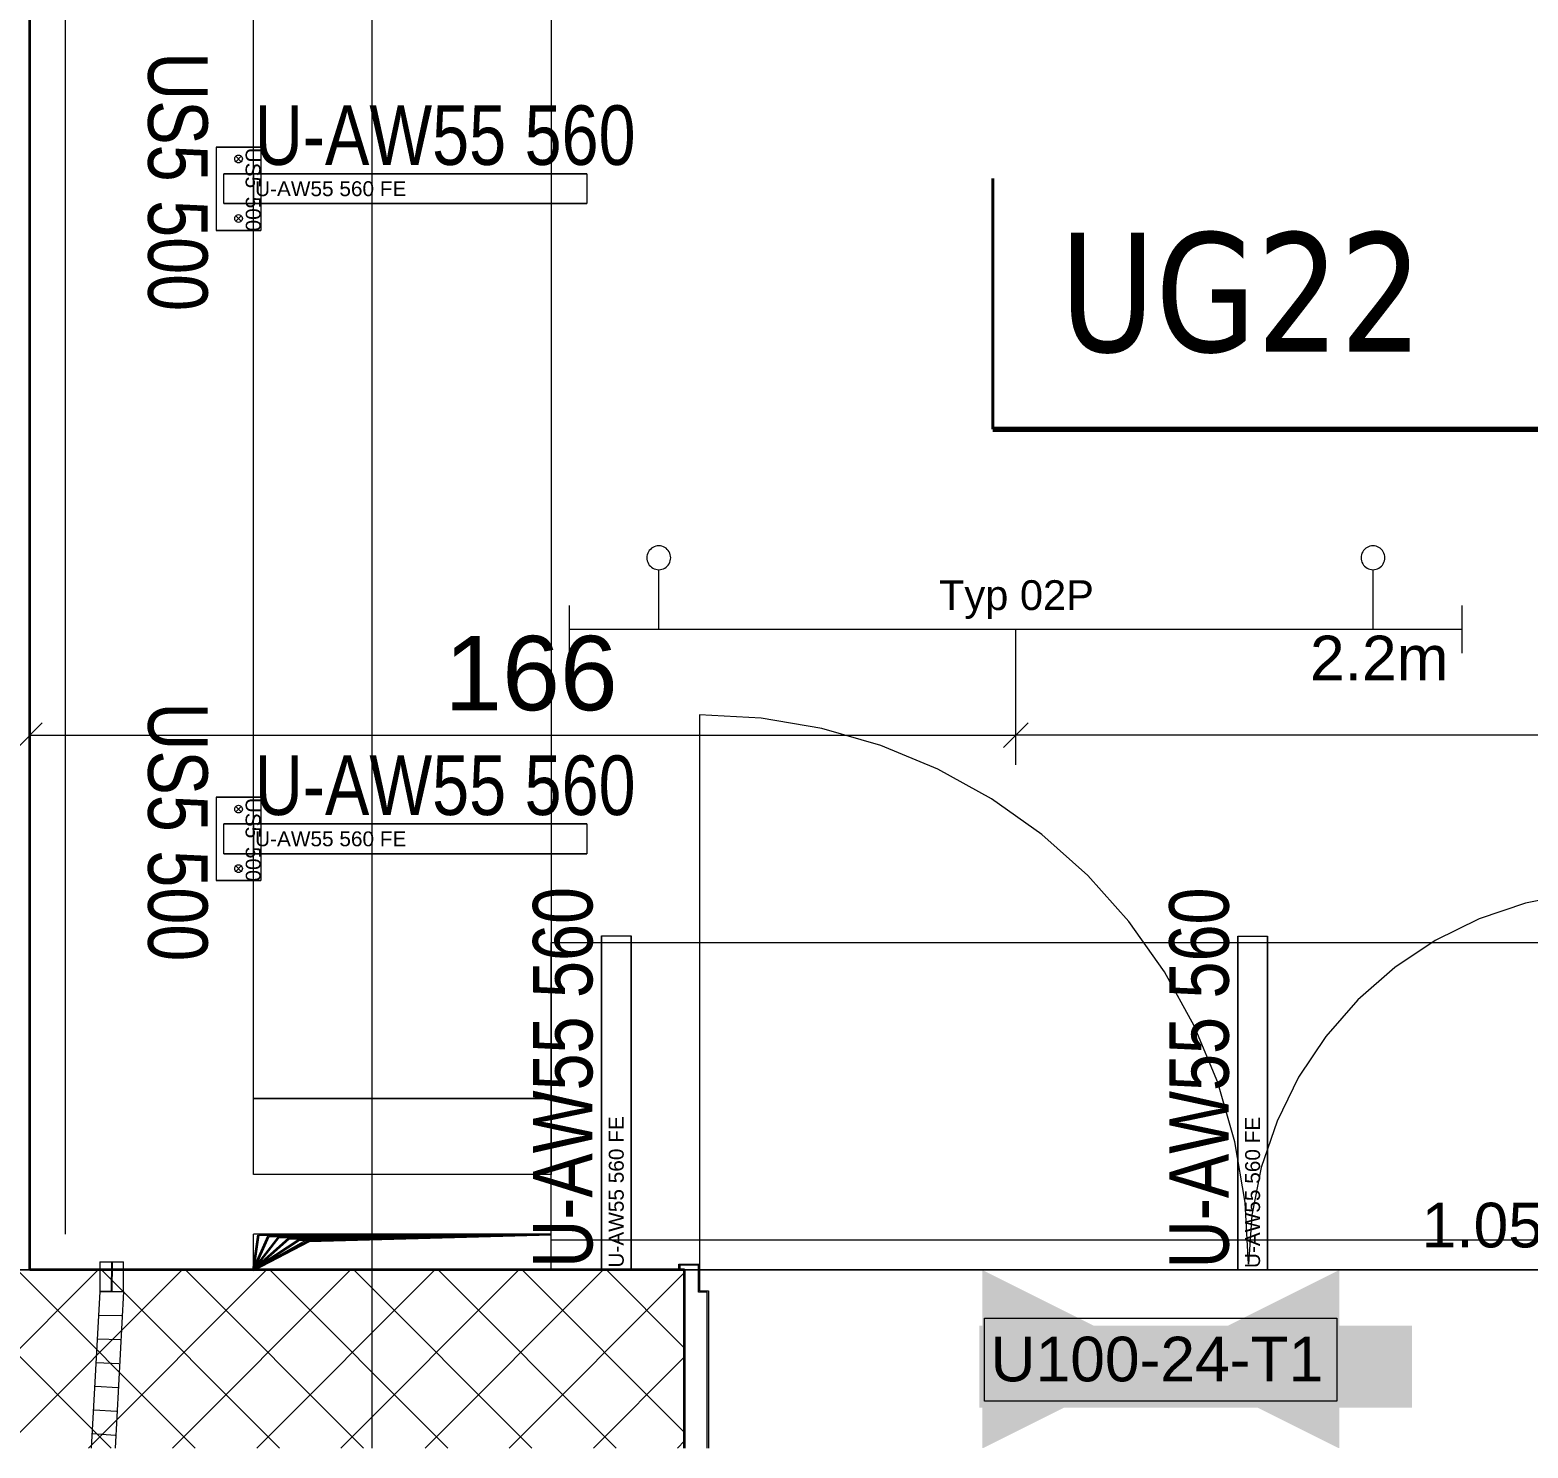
# Model space of a CAD drawing. Extents: x -1132 to 613, y -179 to 712.
# Drawn here: x -708.3 to -658, y -113.6 to -66 of the extents above; entities that cross this region are included whole.
import ezdxf
from ezdxf.lldxf.tags import DXFTag

# ---------------------------------------------------------------- set-up
doc = ezdxf.new("R2010")
doc.units = 0
doc.linetypes.add('_Hiddenline_', pattern=[3, 2, -1])
doc.layers.get('0').update_dxf_attribs({"lineweight": 13})
for name, color, linetype, lineweight in [('A-DOOR-____-IDEN', 7, 'Continuous', 5), ('A-DOOR-____-OTLN', 7, 'Continuous', 9), ('A-DOOR-FRAM-MCUT', 7, 'Continuous', 9), ('A-DOOR-OPNG-OTLN', 7, 'Continuous', 9), ('A-FLOR-____-OTLN', 7, 'Continuous', 9), ('A-FLOR-____-OVHD', 7, 'Strichpunkt - Fein', 9), ('A-WALL-____-MCUT', 7, 'Continuous', 35), ('A-WALL-____-PATT', 7, 'Continuous', 35), ('S-GRID-____-OTLN', 7, 'Continuous', 5)]:
    doc.layers.add(name, color=color, linetype=linetype, lineweight=lineweight)
for name, color, linetype, lineweight, true_color in [('EL01_VVV_Mass', 7, 'Continuous', 13, 0xb2b200), ('EL01_WAN_Aussparung Wand', 7, 'Continuous', 13, 0x7f5f3f), ('EL01_WAN_Leuchten', 7, 'Continuous', 13, 0x0080ff), ('EL01_WAN_Leuchtentyp', 7, 'Continuous', 13, 0x0099ff), ('EL01_WAN_Licht', 7, 'Continuous', 13, 0x0080ff), ('EL01_WAN_Sicherheit', 7, 'Continuous', 13, 0x804000), ('EL01_WAN_Trassen', 40, 'Continuous', 13, 0xffbf00), ('EL01_WAN_Trassen Befestigung', 7, 'Continuous', 13, 0xb2b200), ('G-____-____-SYMB', 7, 'Strichpunkt - Weit', 5, 0x008080)]:
    doc.layers.add(name, color=color, linetype=linetype, lineweight=lineweight, true_color=true_color)
doc.styles.get("Standard").update_dxf_attribs({"font": 'arial.ttf'})
tags = doc.linetypes.add('_Rasterlinie_', pattern=[0.375, 0.2, -0.05, 0.075, -0.05]).pattern_tags.tags
tags[10:11] = [DXFTag(74, 4), DXFTag(75, 0), DXFTag(340, '0'), DXFTag(46, 1.0), DXFTag(50, 0.0), DXFTag(44, 0.0), DXFTag(45, 0.0)]
tags[8:9] = [DXFTag(74, 4), DXFTag(75, 0), DXFTag(340, '0'), DXFTag(46, 1.0), DXFTag(50, 0.0), DXFTag(44, 0.0), DXFTag(45, 0.0)]
tags[6:7] = [DXFTag(74, 4), DXFTag(75, 0), DXFTag(340, '0'), DXFTag(46, 1.0), DXFTag(50, 0.0), DXFTag(44, 0.0), DXFTag(45, 0.0)]
tags[4:5] = [DXFTag(74, 4), DXFTag(75, 0), DXFTag(340, '0'), DXFTag(46, 1.0), DXFTag(50, 0.0), DXFTag(44, 0.0), DXFTag(45, 0.0)]
tags = doc.linetypes.add('_Schnittlinie_', pattern=[0.3, 0.15, -0.05, 0.05, -0.05]).pattern_tags.tags
tags[10:11] = [DXFTag(74, 4), DXFTag(75, 0), DXFTag(340, '0'), DXFTag(46, 1.0), DXFTag(50, 0.0), DXFTag(44, 0.0), DXFTag(45, 0.0)]
tags[8:9] = [DXFTag(74, 4), DXFTag(75, 0), DXFTag(340, '0'), DXFTag(46, 1.0), DXFTag(50, 0.0), DXFTag(44, 0.0), DXFTag(45, 0.0)]
tags[6:7] = [DXFTag(74, 4), DXFTag(75, 0), DXFTag(340, '0'), DXFTag(46, 1.0), DXFTag(50, 0.0), DXFTag(44, 0.0), DXFTag(45, 0.0)]
tags[4:5] = [DXFTag(74, 4), DXFTag(75, 0), DXFTag(340, '0'), DXFTag(46, 1.0), DXFTag(50, 0.0), DXFTag(44, 0.0), DXFTag(45, 0.0)]
tags = doc.linetypes.add('Strichpunkt - Fein', pattern=[0.2, 0.1, -0.05, 0, -0.05]).pattern_tags.tags
tags[10:11] = [DXFTag(74, 4), DXFTag(75, 0), DXFTag(340, '0'), DXFTag(46, 1.0), DXFTag(50, 0.0), DXFTag(44, 0.0), DXFTag(45, 0.0)]
tags[8:9] = [DXFTag(74, 4), DXFTag(75, 0), DXFTag(340, '0'), DXFTag(46, 1.0), DXFTag(50, 0.0), DXFTag(44, 0.0), DXFTag(45, 0.0)]
tags[6:7] = [DXFTag(74, 4), DXFTag(75, 0), DXFTag(340, '0'), DXFTag(46, 1.0), DXFTag(50, 0.0), DXFTag(44, 0.0), DXFTag(45, 0.0)]
tags[4:5] = [DXFTag(74, 4), DXFTag(75, 0), DXFTag(340, '0'), DXFTag(46, 1.0), DXFTag(50, 0.0), DXFTag(44, 0.0), DXFTag(45, 0.0)]
tags = doc.linetypes.add('Strichpunkt - Weit', pattern=[0.5, 0.2, -0.15, 0, -0.15]).pattern_tags.tags
tags[10:11] = [DXFTag(74, 4), DXFTag(75, 0), DXFTag(340, '0'), DXFTag(46, 1.0), DXFTag(50, 0.0), DXFTag(44, 0.0), DXFTag(45, 0.0)]
tags[8:9] = [DXFTag(74, 4), DXFTag(75, 0), DXFTag(340, '0'), DXFTag(46, 1.0), DXFTag(50, 0.0), DXFTag(44, 0.0), DXFTag(45, 0.0)]
tags[6:7] = [DXFTag(74, 4), DXFTag(75, 0), DXFTag(340, '0'), DXFTag(46, 1.0), DXFTag(50, 0.0), DXFTag(44, 0.0), DXFTag(45, 0.0)]
tags[4:5] = [DXFTag(74, 4), DXFTag(75, 0), DXFTag(340, '0'), DXFTag(46, 1.0), DXFTag(50, 0.0), DXFTag(44, 0.0), DXFTag(45, 0.0)]
tags = doc.linetypes.add('STRICHPUNKT2', pattern=[12.7, 6.35, -3.175, 0, -3.175]).pattern_tags.tags
tags[10:11] = [DXFTag(74, 4), DXFTag(75, 0), DXFTag(340, '0'), DXFTag(46, 0.0), DXFTag(50, 0.0), DXFTag(44, 0.0), DXFTag(45, 0.0)]
tags[8:9] = [DXFTag(74, 4), DXFTag(75, 0), DXFTag(340, '0'), DXFTag(46, 0.0), DXFTag(50, 0.0), DXFTag(44, 0.0), DXFTag(45, 0.0)]
tags[6:7] = [DXFTag(74, 4), DXFTag(75, 0), DXFTag(340, '0'), DXFTag(46, 0.0), DXFTag(50, 0.0), DXFTag(44, 0.0), DXFTag(45, 0.0)]
tags[4:5] = [DXFTag(74, 4), DXFTag(75, 0), DXFTag(340, '0'), DXFTag(46, 0.0), DXFTag(50, 0.0), DXFTag(44, 0.0), DXFTag(45, 0.0)]
tags = doc.linetypes.add('Öffnung Element 2', pattern=[0.2, 0.1, -0.1]).pattern_tags.tags
tags[6:7] = [DXFTag(74, 4), DXFTag(75, 0), DXFTag(340, '0'), DXFTag(46, 1.0), DXFTag(50, 0.0), DXFTag(44, 0.0), DXFTag(45, 0.0)]
tags[4:5] = [DXFTag(74, 4), DXFTag(75, 0), DXFTag(340, '0'), DXFTag(46, 1.0), DXFTag(50, 0.0), DXFTag(44, 0.0), DXFTag(45, 0.0)]

# ---------------------------------------------------------------- blocks, each defined once
blk = doc.blocks.new('Referenz-A0UNPDE96I', base_point=(-1115.886, -117.372))
at = {"layer": 'A-DOOR-____-IDEN', "color": 0, "linetype": 'Continuous', "ltscale": 0.13}
for p, q in [((-676.236, -109.246), (-664.396, -109.246)), ((-676.236, -112.026), (-676.236, -109.246)), ((-664.396, -109.246), (-664.396, -112.026)), ((-664.396, -112.026), (-676.236, -112.026))]:
    blk.add_line(p, q, dxfattribs=at)
at = {"layer": 'A-DOOR-____-IDEN', "color": 7, "linetype": 'Continuous', "ltscale": 0.13, "true_color": 0xffffff}
for points in [[(-676.411, -112.248), (-661.872, -112.248), (-676.411, -109.489)], [(-661.872, -112.248), (-676.411, -109.489), (-661.872, -109.489)]]:
    blk.add_solid(points, dxfattribs=at)
at = {"layer": 'A-DOOR-____-OTLN', "color": 0, "linetype": 'Öffnung Element 2', "ltscale": 0.13}
for p, q in [((-656.453, -94.979), (-658.063, -95.299)), ((-658.063, -95.299), (-659.617, -95.827)), ((-659.617, -95.827), (-661.09, -96.553)), ((-661.09, -96.553), (-662.455, -97.465)), ((-662.455, -97.465), (-663.689, -98.548)), ((-663.689, -98.548), (-664.771, -99.782)), ((-664.771, -99.782), (-665.683, -101.147)), ((-665.683, -101.147), (-666.409, -102.619)), ((-666.409, -102.619), (-666.937, -104.174)), ((-666.937, -104.174), (-667.257, -105.784)), ((-667.257, -105.784), (-667.365, -107.422))]:
    blk.add_line(p, q, dxfattribs=at)
at = {"layer": 'A-DOOR-FRAM-MCUT', "color": 0, "linetype": 'Continuous', "ltscale": 0.13}
for p, q in [((-686.515, -107.622), (-686.515, -107.422)), ((-686.515, -107.422), (-685.815, -107.422)), ((-686.475, -107.462), (-686.475, -107.622)), ((-685.855, -107.462), (-686.475, -107.462)), ((-685.855, -108.362), (-685.855, -107.462)), ((-685.815, -107.422), (-685.815, -108.322)), ((-685.555, -108.362), (-685.855, -108.362)), ((-685.815, -108.322), (-685.515, -108.322)), ((-685.555, -113.603), (-685.555, -108.362)), ((-685.515, -108.322), (-685.515, -113.603))]:
    blk.add_line(p, q, dxfattribs=at)
at = {"layer": 'A-DOOR-OPNG-OTLN', "color": 0, "linetype": 'Continuous', "ltscale": 0.13}
for p, q in [((-685.815, -88.972), (-685.815, -107.422)), ((-683.749, -89.088), (-685.815, -88.972)), ((-681.709, -89.434), (-683.749, -89.088)), ((-679.721, -90.007), (-681.709, -89.434)), ((-677.809, -90.799), (-679.721, -90.007)), ((-675.999, -91.8), (-677.809, -90.799)), ((-674.311, -92.997), (-675.999, -91.8)), ((-672.769, -94.376), (-674.311, -92.997)), ((-671.39, -95.918), (-672.769, -94.376)), ((-670.193, -97.606), (-671.39, -95.918)), ((-669.192, -99.417), (-670.193, -97.606)), ((-668.4, -101.328), (-669.192, -99.417)), ((-667.827, -103.316), (-668.4, -101.328)), ((-667.481, -105.356), (-667.827, -103.316)), ((-667.365, -107.422), (-667.481, -105.356))]:
    blk.add_line(p, q, dxfattribs=at)
at = {"layer": 'A-FLOR-____-OTLN', "color": 0, "linetype": 'Continuous', "ltscale": 0.13}
for p, q in [((-686.315, -107.622), (-685.855, -107.622)), ((-685.815, -107.622), (-654.815, -107.622))]:
    blk.add_line(p, q, dxfattribs=at)
at = {"layer": 'A-FLOR-____-OVHD', "color": 0, "linetype": 'Strichpunkt - Fein', "ltscale": 0.13}
for p, q in [((-707.115, -106.422), (-707.115, -21.522)), ((-231.115, -107.622), (-995.015, -107.622))]:
    blk.add_line(p, q, dxfattribs=at)
at = {"layer": 'A-WALL-____-MCUT', "color": 0, "linetype": 'Continuous', "ltscale": 0.35}
for p, q in [((-708.315, -107.622), (-708.315, -17.522)), ((-686.315, -107.622), (-708.315, -107.622)), ((-686.315, -113.603), (-686.315, -107.622))]:
    blk.add_line(p, q, dxfattribs=at)
at = {"layer": 'A-WALL-____-MCUT', "color": 0, "linetype": 'Continuous', "lineweight": 9, "ltscale": 0.13}
blk.add_line((-715.315, -107.622), (-708.315, -107.622), dxfattribs=at)
at = {"layer": 'A-WALL-____-PATT', "color": 0, "linetype": 'Continuous', "lineweight": 9, "ltscale": 0.13}
for p, q in [((-712.008, -113.603), (-706.027, -107.622)), ((-705.589, -113.603), (-711.57, -107.622)), ((-709.18, -113.603), (-703.198, -107.622)), ((-702.76, -113.603), (-708.742, -107.622)), ((-706.352, -113.603), (-700.37, -107.622)), ((-699.932, -113.603), (-705.914, -107.622)), ((-703.523, -113.603), (-697.542, -107.622)), ((-697.103, -113.603), (-703.085, -107.622)), ((-700.695, -113.603), (-694.713, -107.622)), ((-694.275, -113.603), (-700.257, -107.622)), ((-697.866, -113.603), (-691.885, -107.622)), ((-691.447, -113.603), (-697.428, -107.622)), ((-695.038, -113.603), (-689.056, -107.622)), ((-688.618, -113.603), (-694.6, -107.622)), ((-692.209, -113.603), (-686.315, -107.709)), ((-686.315, -113.078), (-691.771, -107.622)), ((-686.315, -110.25), (-688.943, -107.622)), ((-689.381, -113.603), (-686.315, -110.537)), ((-686.553, -113.603), (-686.315, -113.365))]:
    blk.add_line(p, q, dxfattribs=at)
at = {"layer": 'G-____-____-SYMB', "color": 0, "linetype": 'Continuous', "lineweight": 40, "ltscale": 0.4}
blk.add_line((-675.957, -70.955), (-675.957, -79.38), dxfattribs=at)
at = {"layer": 'G-____-____-SYMB', "color": 0, "linetype": '_Schnittlinie_', "lineweight": 70, "ltscale": 0.7}
blk.add_line((-675.957, -79.38), (-655.825, -79.38), dxfattribs=at)
at = {"layer": 'S-GRID-____-OTLN', "color": 0, "linetype": '_Rasterlinie_', "ltscale": 0.13}
blk.add_line((-696.815, -113.603), (-696.815, 631.478), dxfattribs=at)
at = {"layer": 'A-DOOR-____-IDEN', "color": 0, "linetype": 'Continuous', "ltscale": 0.13, "insert": (-676.036, -109.864), "char_height": 1.5, "attachment_point": 1}
blk.add_mtext('{\\fArial;U100-24-T1}', dxfattribs=at)
at = {"layer": 'G-____-____-SYMB', "color": 0, "linetype": 'Continuous', "ltscale": 0.13, "insert": (-673.713, -72.771), "char_height": 4, "attachment_point": 1}
blk.add_mtext('{\\W0.8;\\fVerdana;UG22}', dxfattribs=at)
blk = doc.blocks.new('IfcObject-A0UNPDFL6I', base_point=(-704.344, -96.966))
at = {"layer": 'EL01_WAN_Trassen', "linetype": 'ByBlock', "lineweight": -2, "ltscale": 0.13}
for p, q in [((-702.055, -91.739), (-702.055, -94.539)), ((-702.055, -91.739), (-702.055, -94.539)), ((-702.055, -91.739), (-702.055, -91.739)), ((-702.055, -91.739), (-700.555, -91.739)), ((-700.555, -91.739), (-702.055, -91.739)), ((-701.435, -92.139), (-701.431, -92.106)), ((-701.431, -92.106), (-701.418, -92.074)), ((-701.418, -92.074), (-701.397, -92.047)), ((-701.397, -92.047), (-701.37, -92.027)), ((-701.397, -92.047), (-701.213, -92.231)), ((-701.397, -92.231), (-701.213, -92.047)), ((-701.37, -92.027), (-701.339, -92.014)), ((-701.339, -92.014), (-701.305, -92.009)), ((-701.305, -92.009), (-701.272, -92.014)), ((-701.272, -92.014), (-701.24, -92.027)), ((-701.24, -92.027), (-701.213, -92.047)), ((-701.213, -92.047), (-701.193, -92.074)), ((-701.193, -92.074), (-701.18, -92.106)), ((-701.18, -92.106), (-701.175, -92.139)), ((-700.555, -91.739), (-700.555, -94.539)), ((-700.555, -91.739), (-700.555, -94.539)), ((-700.555, -91.739), (-700.555, -91.739)), ((-701.431, -92.173), (-701.435, -92.139)), ((-701.418, -92.204), (-701.431, -92.173)), ((-701.397, -92.231), (-701.418, -92.204)), ((-701.37, -92.252), (-701.397, -92.231)), ((-701.339, -92.265), (-701.37, -92.252)), ((-701.305, -92.269), (-701.339, -92.265)), ((-701.272, -92.265), (-701.305, -92.269)), ((-701.24, -92.252), (-701.272, -92.265)), ((-701.213, -92.231), (-701.24, -92.252)), ((-701.193, -92.204), (-701.213, -92.231)), ((-701.18, -92.173), (-701.193, -92.204)), ((-701.175, -92.139), (-701.18, -92.173)), ((-701.805, -93.639), (-701.805, -92.639)), ((-701.805, -93.639), (-701.805, -92.639)), ((-701.805, -92.639), (-701.805, -92.639)), ((-701.805, -92.639), (-700.805, -92.639)), ((-700.805, -92.639), (-701.805, -92.639)), ((-700.805, -93.639), (-700.805, -92.639)), ((-700.805, -93.639), (-700.805, -92.639)), ((-700.805, -92.639), (-700.805, -92.639)), ((-701.805, -93.639), (-701.805, -93.639)), ((-701.805, -93.639), (-700.805, -93.639)), ((-700.805, -93.639), (-701.805, -93.639)), ((-701.435, -94.139), (-701.431, -94.106)), ((-701.431, -94.106), (-701.418, -94.074)), ((-701.418, -94.074), (-701.397, -94.047)), ((-701.397, -94.047), (-701.37, -94.027)), ((-701.213, -94.047), (-701.397, -94.231)), ((-701.397, -94.047), (-701.213, -94.231)), ((-701.37, -94.027), (-701.339, -94.014)), ((-701.339, -94.014), (-701.305, -94.009)), ((-701.305, -94.009), (-701.272, -94.014)), ((-701.272, -94.014), (-701.24, -94.027)), ((-701.24, -94.027), (-701.213, -94.047)), ((-701.213, -94.047), (-701.193, -94.074)), ((-701.193, -94.074), (-701.18, -94.106)), ((-701.18, -94.106), (-701.175, -94.139)), ((-700.805, -93.639), (-700.805, -93.639)), ((-702.055, -94.539), (-702.055, -94.539)), ((-702.055, -94.539), (-700.555, -94.539)), ((-700.555, -94.539), (-702.055, -94.539)), ((-701.431, -94.173), (-701.435, -94.139)), ((-701.418, -94.204), (-701.431, -94.173)), ((-701.397, -94.231), (-701.418, -94.204)), ((-701.37, -94.252), (-701.397, -94.231)), ((-701.339, -94.265), (-701.37, -94.252)), ((-701.305, -94.269), (-701.339, -94.265)), ((-701.272, -94.265), (-701.305, -94.269)), ((-701.24, -94.252), (-701.272, -94.265)), ((-701.213, -94.231), (-701.24, -94.252)), ((-701.193, -94.204), (-701.213, -94.231)), ((-701.18, -94.173), (-701.193, -94.204)), ((-701.175, -94.139), (-701.18, -94.173)), ((-700.555, -94.539), (-700.555, -94.539))]:
    blk.add_line(p, q, dxfattribs=at)
at = {"layer": 'EL01_WAN_Trassen', "lineweight": -2, "attachment_point": 1, "rotation": 270}
for s, insert, char_height in [('{\\W0.8;\\fArial;US5 500}', (-702.344, -88.555), 2), ('{\\fArial;US5}', (-700.568, -91.761), 0.5), ('{\\fArial;500}', (-700.564, -93.409), 0.5)]:
    blk.add_mtext(s, dxfattribs=dict(at, insert=insert, char_height=char_height))
blk = doc.blocks.new('IfcObject-A0UNPDFR6I', base_point=(-704.344, -75.126))
at = {"layer": 'EL01_WAN_Trassen', "linetype": 'ByBlock', "lineweight": -2, "ltscale": 0.13}
for p, q in [((-702.055, -69.899), (-702.055, -72.699)), ((-702.055, -69.899), (-702.055, -72.699)), ((-702.055, -69.899), (-702.055, -69.899)), ((-702.055, -69.899), (-700.555, -69.899)), ((-700.555, -69.899), (-702.055, -69.899)), ((-700.555, -69.899), (-700.555, -72.699)), ((-700.555, -69.899), (-700.555, -72.699)), ((-700.555, -69.899), (-700.555, -69.899)), ((-701.435, -70.299), (-701.431, -70.266)), ((-701.431, -70.333), (-701.435, -70.299)), ((-701.431, -70.266), (-701.418, -70.234)), ((-701.418, -70.364), (-701.431, -70.333)), ((-701.418, -70.234), (-701.397, -70.207)), ((-701.397, -70.391), (-701.418, -70.364)), ((-701.397, -70.207), (-701.37, -70.187)), ((-701.397, -70.207), (-701.213, -70.391)), ((-701.397, -70.391), (-701.213, -70.207)), ((-701.37, -70.412), (-701.397, -70.391)), ((-701.37, -70.187), (-701.339, -70.174)), ((-701.339, -70.425), (-701.37, -70.412)), ((-701.339, -70.174), (-701.305, -70.169)), ((-701.305, -70.429), (-701.339, -70.425)), ((-701.305, -70.169), (-701.272, -70.174)), ((-701.272, -70.425), (-701.305, -70.429)), ((-701.272, -70.174), (-701.24, -70.187)), ((-701.24, -70.412), (-701.272, -70.425)), ((-701.24, -70.187), (-701.213, -70.207)), ((-701.213, -70.391), (-701.24, -70.412)), ((-701.213, -70.207), (-701.193, -70.234)), ((-701.193, -70.364), (-701.213, -70.391)), ((-701.193, -70.234), (-701.18, -70.266)), ((-701.18, -70.333), (-701.193, -70.364)), ((-701.18, -70.266), (-701.175, -70.299)), ((-701.175, -70.299), (-701.18, -70.333)), ((-701.805, -71.799), (-701.805, -70.799)), ((-701.805, -71.799), (-701.805, -70.799)), ((-701.805, -70.799), (-701.805, -70.799)), ((-701.805, -70.799), (-700.805, -70.799)), ((-700.805, -70.799), (-701.805, -70.799)), ((-700.805, -71.799), (-700.805, -70.799)), ((-700.805, -71.799), (-700.805, -70.799)), ((-700.805, -70.799), (-700.805, -70.799)), ((-701.805, -71.799), (-701.805, -71.799)), ((-701.805, -71.799), (-700.805, -71.799)), ((-700.805, -71.799), (-701.805, -71.799)), ((-700.805, -71.799), (-700.805, -71.799)), ((-701.435, -72.299), (-701.431, -72.266)), ((-701.431, -72.333), (-701.435, -72.299)), ((-701.431, -72.266), (-701.418, -72.234)), ((-701.418, -72.364), (-701.431, -72.333)), ((-701.418, -72.234), (-701.397, -72.207)), ((-701.397, -72.391), (-701.418, -72.364)), ((-701.397, -72.207), (-701.37, -72.187)), ((-701.213, -72.207), (-701.397, -72.391)), ((-701.397, -72.207), (-701.213, -72.391)), ((-701.37, -72.412), (-701.397, -72.391)), ((-701.37, -72.187), (-701.339, -72.174)), ((-701.339, -72.425), (-701.37, -72.412)), ((-701.339, -72.174), (-701.305, -72.169)), ((-701.305, -72.429), (-701.339, -72.425)), ((-701.305, -72.169), (-701.272, -72.174)), ((-701.272, -72.425), (-701.305, -72.429)), ((-701.272, -72.174), (-701.24, -72.187)), ((-701.24, -72.412), (-701.272, -72.425)), ((-701.24, -72.187), (-701.213, -72.207)), ((-701.213, -72.391), (-701.24, -72.412)), ((-701.213, -72.207), (-701.193, -72.234)), ((-701.193, -72.364), (-701.213, -72.391)), ((-701.193, -72.234), (-701.18, -72.266)), ((-701.18, -72.333), (-701.193, -72.364)), ((-701.18, -72.266), (-701.175, -72.299)), ((-701.175, -72.299), (-701.18, -72.333)), ((-702.055, -72.699), (-702.055, -72.699)), ((-702.055, -72.699), (-700.555, -72.699)), ((-700.555, -72.699), (-702.055, -72.699)), ((-700.555, -72.699), (-700.555, -72.699))]:
    blk.add_line(p, q, dxfattribs=at)
at = {"layer": 'EL01_WAN_Trassen', "lineweight": -2, "attachment_point": 1, "rotation": 270}
for s, insert, char_height in [('{\\W0.8;\\fArial;US5 500}', (-702.344, -66.715), 2), ('{\\fArial;US5}', (-700.568, -69.921), 0.5), ('{\\fArial;500}', (-700.564, -71.569), 0.5)]:
    blk.add_mtext(s, dxfattribs=dict(at, insert=insert, char_height=char_height))
blk = doc.blocks.new('Kabelkanal-A0UNPDGJ6I', base_point=(-700.805, -104.418))
at = {"color": 0, "linetype": 'ByBlock', "lineweight": -2, "ltscale": 0.13}
for p, q in [((-700.805, -101.858), (-690.805, -101.858)), ((-700.805, -104.418), (-700.805, -101.858)), ((-690.805, -101.858), (-690.805, -104.418)), ((-690.805, -104.418), (-700.805, -104.418))]:
    blk.add_line(p, q, dxfattribs=at)
blk = doc.blocks.new('IfcObject-A0UNPDGP6I', base_point=(-670.031, -107.614))
at = {"layer": 'EL01_WAN_Trassen', "linetype": 'ByBlock', "lineweight": -2, "ltscale": 0.13}
for p, q in [((-667.73, -96.414), (-666.73, -96.414)), ((-667.73, -96.414), (-666.73, -96.414)), ((-667.73, -107.614), (-667.73, -96.414)), ((-667.73, -96.414), (-667.73, -96.414)), ((-667.73, -96.414), (-667.73, -107.614)), ((-666.73, -107.614), (-666.73, -96.414)), ((-666.73, -96.414), (-666.73, -96.414)), ((-666.73, -96.414), (-666.73, -107.614)), ((-667.73, -107.614), (-666.73, -107.614)), ((-667.73, -107.614), (-666.73, -107.614)), ((-667.73, -107.614), (-667.73, -107.614)), ((-666.73, -107.614), (-666.73, -107.614))]:
    blk.add_line(p, q, dxfattribs=at)
at = {"layer": 'EL01_WAN_Trassen', "lineweight": -2, "attachment_point": 1, "rotation": 90}
for s, insert, char_height in [('{\\W0.8;\\fArial;U-AW55 560}', (-670.031, -107.567), 2), ('{\\fArial;U-AW55 560 FE}', (-667.48, -107.559), 0.5)]:
    blk.add_mtext(s, dxfattribs=dict(at, insert=insert, char_height=char_height))
blk = doc.blocks.new('IfcObject-A0UNPDHN6I', base_point=(-700.805, -71.799))
at = {"layer": 'EL01_WAN_Trassen', "linetype": 'ByBlock', "lineweight": -2, "ltscale": 0.13}
for p, q in [((-700.805, -70.799), (-700.805, -71.799)), ((-700.805, -70.799), (-700.805, -71.799)), ((-700.805, -70.799), (-689.605, -70.799)), ((-689.605, -70.799), (-700.805, -70.799)), ((-700.805, -70.799), (-700.805, -70.799)), ((-689.605, -70.799), (-689.605, -71.799)), ((-689.605, -70.799), (-689.605, -71.799)), ((-689.605, -70.799), (-689.605, -70.799)), ((-700.805, -71.799), (-689.605, -71.799)), ((-689.605, -71.799), (-700.805, -71.799)), ((-700.805, -71.799), (-700.805, -71.799)), ((-689.605, -71.799), (-689.605, -71.799))]:
    blk.add_line(p, q, dxfattribs=at)
at = {"layer": 'EL01_WAN_Trassen', "lineweight": -2, "attachment_point": 1}
for s, insert, char_height in [('{\\W0.8;\\fArial;U-AW55 560}', (-700.759, -68.499), 2), ('{\\fArial;U-AW55 560 FE}', (-700.75, -71.049), 0.5)]:
    blk.add_mtext(s, dxfattribs=dict(at, insert=insert, char_height=char_height))
blk = doc.blocks.new('Kabelkanal-A0UNPDJ16I', base_point=(-690.805, -106.622))
at = {"color": 0, "linetype": 'ByBlock', "lineweight": -2, "ltscale": 0.13}
for p, q in [((-690.805, -106.622), (-690.805, -96.622)), ((-690.805, -96.622), (-640.805, -96.622)), ((-640.805, -96.622), (-640.805, -106.622)), ((-640.805, -106.622), (-690.805, -106.622))]:
    blk.add_line(p, q, dxfattribs=at)
blk = doc.blocks.new('IfcObject-A0UNPDJP6I', base_point=(-691.413, -107.597))
at = {"layer": 'EL01_WAN_Trassen', "linetype": 'ByBlock', "lineweight": -2, "ltscale": 0.13}
for p, q in [((-689.113, -96.397), (-688.113, -96.397)), ((-689.113, -96.397), (-688.113, -96.397)), ((-689.113, -107.597), (-689.113, -96.397)), ((-689.113, -96.397), (-689.113, -96.397)), ((-689.113, -96.397), (-689.113, -107.597)), ((-688.113, -107.597), (-688.113, -96.397)), ((-688.113, -96.397), (-688.113, -96.397)), ((-688.113, -96.397), (-688.113, -107.597)), ((-689.113, -107.597), (-688.113, -107.597)), ((-689.113, -107.597), (-688.113, -107.597)), ((-689.113, -107.597), (-689.113, -107.597)), ((-688.113, -107.597), (-688.113, -107.597))]:
    blk.add_line(p, q, dxfattribs=at)
at = {"layer": 'EL01_WAN_Trassen', "lineweight": -2, "attachment_point": 1, "rotation": 90}
for s, insert, char_height in [('{\\W0.8;\\fArial;U-AW55 560}', (-691.413, -107.55), 2), ('{\\fArial;U-AW55 560 FE}', (-688.863, -107.542), 0.5)]:
    blk.add_mtext(s, dxfattribs=dict(at, insert=insert, char_height=char_height))
blk = doc.blocks.new('IfcObject-A0UNPDMR6I', base_point=(-700.805, -93.639))
at = {"layer": 'EL01_WAN_Trassen', "linetype": 'ByBlock', "lineweight": -2, "ltscale": 0.13}
for p, q in [((-700.805, -92.639), (-700.805, -93.639)), ((-700.805, -92.639), (-700.805, -93.639)), ((-700.805, -92.639), (-689.605, -92.639)), ((-689.605, -92.639), (-700.805, -92.639)), ((-700.805, -92.639), (-700.805, -92.639)), ((-689.605, -92.639), (-689.605, -93.639)), ((-689.605, -92.639), (-689.605, -93.639)), ((-689.605, -92.639), (-689.605, -92.639)), ((-700.805, -93.639), (-689.605, -93.639)), ((-689.605, -93.639), (-700.805, -93.639)), ((-700.805, -93.639), (-700.805, -93.639)), ((-689.605, -93.639), (-689.605, -93.639))]:
    blk.add_line(p, q, dxfattribs=at)
at = {"layer": 'EL01_WAN_Trassen', "lineweight": -2, "attachment_point": 1}
for s, insert, char_height in [('{\\W0.8;\\fArial;U-AW55 560}', (-700.759, -90.339), 2), ('{\\fArial;U-AW55 560 FE}', (-700.75, -92.889), 0.5)]:
    blk.add_mtext(s, dxfattribs=dict(at, insert=insert, char_height=char_height))
blk = doc.blocks.new('Kabelkanal-A0UNPDPF6I', base_point=(-700.805, -101.858))
at = {"color": 0, "linetype": 'ByBlock', "lineweight": -2, "ltscale": 0.13}
for p, q in [((-700.805, -41.858), (-690.805, -41.858)), ((-700.805, -101.858), (-700.805, -41.858)), ((-690.805, -41.858), (-690.805, -101.858)), ((-690.805, -101.858), (-700.805, -101.858))]:
    blk.add_line(p, q, dxfattribs=at)
blk = doc.blocks.new('Kabelkanal-A0UNPDQ36I', base_point=(-700.805, -107.622))
at = {"color": 0, "linetype": 'ByBlock', "lineweight": -2, "ltscale": 0.13}
for p, q in [((-700.805, -107.622), (-700.805, -106.422)), ((-690.805, -106.422), (-700.805, -106.422)), ((-690.805, -107.622), (-690.805, -106.422)), ((-690.805, -107.622), (-700.805, -107.622))]:
    blk.add_line(p, q, dxfattribs=at)
at = {"color": 0, "lineweight": 35}
for p, q in [((-700.805, -107.622), (-700.635, -106.442)), ((-700.805, -107.622), (-700.294, -106.483)), ((-700.805, -107.622), (-699.954, -106.524)), ((-700.805, -107.622), (-699.613, -106.565)), ((-700.805, -107.622), (-699.273, -106.606)), ((-700.805, -107.622), (-698.932, -106.646)), ((-700.635, -106.442), (-690.805, -106.422)), ((-700.294, -106.483), (-690.805, -106.422)), ((-699.954, -106.524), (-690.805, -106.422)), ((-699.613, -106.565), (-690.805, -106.422)), ((-699.273, -106.606), (-690.805, -106.422)), ((-698.932, -106.646), (-690.805, -106.422))]:
    blk.add_line(p, q, dxfattribs=at)
at = {"color": 0, "linetype": '_Hiddenline_', "lineweight": 18}
for p, q in [((-699.055, -106.632), (-700.805, -107.622)), ((-690.805, -106.422), (-699.055, -106.632))]:
    blk.add_line(p, q, dxfattribs=at)
blk = doc.blocks.new('Wanddurchbruch-A0UNPDSP6I', base_point=(-676.313, -113.622))
at = {"color": 0, "linetype": 'ByBlock', "lineweight": -2, "ltscale": 0.13}
blk.add_line((-664.313, -107.622), (-676.313, -107.622), dxfattribs=at)
for points in [[(-676.313, -110.622), (-670.313, -110.622), (-676.313, -107.622)], [(-670.313, -110.622), (-664.313, -110.622), (-664.313, -107.622)], [(-676.313, -113.603), (-676.276, -113.603), (-676.313, -110.622)], [(-676.276, -113.603), (-676.313, -110.622), (-670.313, -110.622)], [(-664.349, -113.603), (-664.313, -113.603), (-670.313, -110.622)], [(-664.313, -113.603), (-670.313, -110.622), (-664.313, -110.622)]]:
    blk.add_solid(points, dxfattribs=at)
blk = doc.blocks.new('LED-Langfeldleuchte 37W-A0UNPE2R6I', base_point=(-690.184, -86.897))
at = {"color": 0, "lineweight": -2}
for p, q in [((-687.554, -83.544), (-687.571, -83.593)), ((-687.531, -83.497), (-687.554, -83.544)), ((-687.502, -83.453), (-687.531, -83.497)), ((-687.467, -83.414), (-687.502, -83.453)), ((-687.428, -83.379), (-687.467, -83.414)), ((-687.384, -83.35), (-687.428, -83.379)), ((-687.337, -83.327), (-687.384, -83.35)), ((-687.288, -83.31), (-687.337, -83.327)), ((-687.236, -83.3), (-687.288, -83.31)), ((-687.184, -83.297), (-687.236, -83.3)), ((-687.132, -83.3), (-687.184, -83.297)), ((-687.081, -83.31), (-687.132, -83.3)), ((-687.031, -83.327), (-687.081, -83.31)), ((-686.984, -83.35), (-687.031, -83.327)), ((-686.941, -83.379), (-686.984, -83.35)), ((-686.901, -83.414), (-686.941, -83.379)), ((-686.867, -83.453), (-686.901, -83.414)), ((-686.838, -83.497), (-686.867, -83.453)), ((-686.815, -83.544), (-686.838, -83.497)), ((-686.798, -83.593), (-686.815, -83.544)), ((-663.554, -83.544), (-663.571, -83.593)), ((-663.531, -83.497), (-663.554, -83.544)), ((-663.502, -83.453), (-663.531, -83.497)), ((-663.467, -83.414), (-663.502, -83.453)), ((-663.428, -83.379), (-663.467, -83.414)), ((-663.384, -83.35), (-663.428, -83.379)), ((-663.337, -83.327), (-663.384, -83.35)), ((-663.288, -83.31), (-663.337, -83.327)), ((-663.236, -83.3), (-663.288, -83.31)), ((-663.184, -83.297), (-663.236, -83.3)), ((-663.132, -83.3), (-663.184, -83.297)), ((-663.081, -83.31), (-663.132, -83.3)), ((-663.031, -83.327), (-663.081, -83.31)), ((-662.984, -83.35), (-663.031, -83.327)), ((-662.941, -83.379), (-662.984, -83.35)), ((-662.901, -83.414), (-662.941, -83.379)), ((-662.867, -83.453), (-662.901, -83.414)), ((-662.838, -83.497), (-662.867, -83.453)), ((-662.815, -83.544), (-662.838, -83.497)), ((-662.798, -83.593), (-662.815, -83.544)), ((-687.581, -83.645), (-687.584, -83.697)), ((-687.584, -83.697), (-687.581, -83.749)), ((-687.571, -83.593), (-687.581, -83.645)), ((-687.581, -83.749), (-687.571, -83.8)), ((-687.571, -83.8), (-687.554, -83.85)), ((-687.554, -83.85), (-687.531, -83.897)), ((-687.531, -83.897), (-687.502, -83.94)), ((-687.502, -83.94), (-687.467, -83.98)), ((-687.467, -83.98), (-687.428, -84.014)), ((-687.428, -84.014), (-687.384, -84.043)), ((-687.384, -84.043), (-687.337, -84.066)), ((-687.337, -84.066), (-687.288, -84.083)), ((-687.081, -84.083), (-687.031, -84.066)), ((-687.031, -84.066), (-686.984, -84.043)), ((-686.984, -84.043), (-686.941, -84.014)), ((-686.941, -84.014), (-686.901, -83.98)), ((-686.901, -83.98), (-686.867, -83.94)), ((-686.867, -83.94), (-686.838, -83.897)), ((-686.838, -83.897), (-686.815, -83.85)), ((-686.815, -83.85), (-686.798, -83.8)), ((-686.788, -83.645), (-686.798, -83.593)), ((-686.798, -83.8), (-686.788, -83.749)), ((-686.784, -83.697), (-686.788, -83.645)), ((-686.788, -83.749), (-686.784, -83.697)), ((-663.581, -83.645), (-663.584, -83.697)), ((-663.584, -83.697), (-663.581, -83.749)), ((-663.571, -83.593), (-663.581, -83.645)), ((-663.581, -83.749), (-663.571, -83.8)), ((-663.571, -83.8), (-663.554, -83.85)), ((-663.554, -83.85), (-663.531, -83.897)), ((-663.531, -83.897), (-663.502, -83.94)), ((-663.502, -83.94), (-663.467, -83.98)), ((-663.467, -83.98), (-663.428, -84.014)), ((-663.428, -84.014), (-663.384, -84.043)), ((-663.384, -84.043), (-663.337, -84.066)), ((-663.337, -84.066), (-663.288, -84.083)), ((-663.081, -84.083), (-663.031, -84.066)), ((-663.031, -84.066), (-662.984, -84.043)), ((-662.984, -84.043), (-662.941, -84.014)), ((-662.941, -84.014), (-662.901, -83.98)), ((-662.901, -83.98), (-662.867, -83.94)), ((-662.867, -83.94), (-662.838, -83.897)), ((-662.838, -83.897), (-662.815, -83.85)), ((-662.815, -83.85), (-662.798, -83.8)), ((-662.788, -83.645), (-662.798, -83.593)), ((-662.798, -83.8), (-662.788, -83.749)), ((-662.784, -83.697), (-662.788, -83.645)), ((-662.788, -83.749), (-662.784, -83.697)), ((-687.288, -84.083), (-687.236, -84.093)), ((-687.236, -84.093), (-687.184, -84.097)), ((-687.184, -84.097), (-687.132, -84.093)), ((-687.184, -86.097), (-687.184, -84.097)), ((-687.132, -84.093), (-687.081, -84.083)), ((-663.288, -84.083), (-663.236, -84.093)), ((-663.236, -84.093), (-663.184, -84.097)), ((-663.184, -84.097), (-663.132, -84.093)), ((-663.184, -86.097), (-663.184, -84.097)), ((-663.132, -84.093), (-663.081, -84.083)), ((-690.184, -86.897), (-690.184, -85.297)), ((-660.184, -86.897), (-660.184, -85.297)), ((-690.184, -86.097), (-660.184, -86.097))]:
    blk.add_line(p, q, dxfattribs=at)
blk = doc.blocks.new('Bemerkung 1-A0UNPE2T6I', base_point=(-677.766, -85.452))
at = {"color": 0, "lineweight": -2, "insert": (-677.766, -84.452), "char_height": 1, "attachment_point": 1}
blk.add_mtext('{\\fArial;Typ 02P}', dxfattribs=at)
blk = doc.blocks.new('Bauteilbeschriftung-A0UNPE2V6I', base_point=(-665.302, -87.814))
at = {"color": 0, "linetype": 'ByBlock', "lineweight": -2, "ltscale": 0.13, "insert": (-665.302, -86.314), "char_height": 1.5, "attachment_point": 1}
blk.add_mtext('{\\fArial;2.2m}', dxfattribs=at)
blk = doc.blocks.new('Maß-A0UNPE9J6I', base_point=(-675.598, -90.653))
at = {"color": 0, "lineweight": -2}
for p, q in [((-675.184, -90.653), (-675.184, -86.097)), ((-675.598, -90.067), (-674.771, -89.239)), ((-621.763, -89.653), (-675.184, -89.653))]:
    blk.add_line(p, q, dxfattribs=at)
blk = doc.blocks.new('Absolute Höhe-A0UNPEJB6I', base_point=(-661.551, -106.864))
at = {"color": 0, "lineweight": -2, "insert": (-661.551, -105.364), "char_height": 1.5, "attachment_point": 1}
blk.add_mtext('{\\fArial;1.05m}', dxfattribs=at)
blk = doc.blocks.new('Flexrohr-A0UNPEKV6I', base_point=(-706.253, -113.603))
at = {"color": 0, "lineweight": -2}
for p, q in [((-705.97, -108.347), (-706.253, -113.603)), ((-705.956, -108.347), (-705.97, -108.347)), ((-705.916, -108.347), (-705.956, -108.347)), ((-705.853, -108.347), (-705.916, -108.347)), ((-705.77, -108.347), (-705.853, -108.347)), ((-705.673, -108.348), (-705.77, -108.347)), ((-705.57, -108.348), (-705.673, -108.348)), ((-705.57, -108.348), (-705.466, -108.349)), ((-705.466, -108.349), (-705.37, -108.349)), ((-705.17, -108.35), (-705.453, -113.603)), ((-705.37, -108.349), (-705.287, -108.349)), ((-705.287, -108.349), (-705.223, -108.35)), ((-705.223, -108.35), (-705.183, -108.35)), ((-705.183, -108.35), (-705.17, -108.35)), ((-705.989, -109.14), (-705.237, -109.153)), ((-706.032, -109.934), (-705.28, -109.957)), ((-706.075, -110.728), (-705.323, -110.761)), ((-706.117, -111.522), (-705.367, -111.565)), ((-706.16, -112.316), (-705.41, -112.369)), ((-706.203, -113.11), (-705.453, -113.173))]:
    blk.add_line(p, q, dxfattribs=at)
blk = doc.blocks.new('Maß-A0UNPFZD6I', base_point=(-708.726, -107.622))
at = {"color": 0, "lineweight": -2}
for p, q in [((-675.184, -90.653), (-675.184, -86.097)), ((-708.313, -88.653), (-708.313, -107.622)), ((-707.899, -89.239), (-708.726, -90.067)), ((-674.771, -89.239), (-675.598, -90.067)), ((-708.313, -89.653), (-675.184, -89.653))]:
    blk.add_line(p, q, dxfattribs=at)
at = {"color": 0, "lineweight": -2, "insert": (-694.39, -86.32), "char_height": 2.5, "attachment_point": 1}
blk.add_mtext('{\\fArial;166}', dxfattribs=at)
blk = doc.blocks.new('Wickelfalzrohr-A0UNPG0P6I', base_point=(-705.97, -108.35))
at = {"color": 0, "lineweight": -2}
for p, q in [((-705.966, -107.347), (-705.97, -108.347)), ((-705.966, -107.347), (-705.731, -107.347)), ((-705.731, -107.347), (-705.4, -107.349)), ((-705.4, -107.349), (-705.166, -107.35)), ((-705.17, -108.35), (-705.166, -107.35)), ((-705.97, -108.347), (-705.735, -108.347)), ((-705.735, -108.347), (-705.404, -108.349)), ((-705.404, -108.349), (-705.17, -108.35))]:
    blk.add_line(p, q, dxfattribs=at)
at = {"color": 0, "linetype": 'STRICHPUNKT2', "lineweight": 25, "ltscale": 0.25}
blk.add_line((-705.566, -107.348), (-705.57, -108.348), dxfattribs=at)

msp = doc.modelspace()

# ---------------------------------------------------------------- block references
at = {"color": 9, "lineweight": 25, "ltscale": 0.25, "true_color": 0xc0c0c0}
msp.add_blockref('Referenz-A0UNPDE96I', (-1115.886, -117.372), dxfattribs=at)
at = {"layer": 'EL01_VVV_Mass', "linetype": 'Continuous', "ltscale": 0.13}
for name, p in [('Maß-A0UNPFZD6I', (-708.726, -107.622)), ('Maß-A0UNPE9J6I', (-675.598, -90.653))]:
    msp.add_blockref(name, p, dxfattribs=at)
at = {"layer": 'EL01_WAN_Aussparung Wand', "ltscale": 0.13}
msp.add_blockref('Wanddurchbruch-A0UNPDSP6I', (-676.313, -113.622), dxfattribs=at)
at = {"layer": 'EL01_WAN_Leuchten', "ltscale": 0.13}
for name, p in [('LED-Langfeldleuchte 37W-A0UNPE2R6I', (-690.184, -86.897)), ('Bauteilbeschriftung-A0UNPE2V6I', (-665.302, -87.814))]:
    msp.add_blockref(name, p, dxfattribs=at)
at = {"layer": 'EL01_WAN_Leuchtentyp', "ltscale": 0.13}
msp.add_blockref('Bemerkung 1-A0UNPE2T6I', (-677.766, -85.452), dxfattribs=at)
at = {"layer": 'EL01_WAN_Licht', "linetype": 'Continuous', "ltscale": 0.13}
msp.add_blockref('Absolute Höhe-A0UNPEJB6I', (-661.551, -106.864), dxfattribs=at)
at = {"layer": 'EL01_WAN_Sicherheit', "linetype": 'Continuous', "ltscale": 1.3}
for name, p in [('Wickelfalzrohr-A0UNPG0P6I', (-705.97, -108.35)), ('Flexrohr-A0UNPEKV6I', (-706.253, -113.603))]:
    msp.add_blockref(name, p, dxfattribs=at)
at = {"layer": 'EL01_WAN_Trassen', "ltscale": 0.13}
for name, p in [('Kabelkanal-A0UNPDPF6I', (-700.805, -101.858)), ('Kabelkanal-A0UNPDJ16I', (-690.805, -106.622)), ('Kabelkanal-A0UNPDGJ6I', (-700.805, -104.418)), ('Kabelkanal-A0UNPDQ36I', (-700.805, -107.622))]:
    msp.add_blockref(name, p, dxfattribs=at)
at = {"layer": 'EL01_WAN_Trassen Befestigung', "ltscale": 0.13}
for name, p in [('IfcObject-A0UNPDFR6I', (-704.344, -75.126)), ('IfcObject-A0UNPDHN6I', (-700.805, -71.799)), ('IfcObject-A0UNPDFL6I', (-704.344, -96.966)), ('IfcObject-A0UNPDMR6I', (-700.805, -93.639)), ('IfcObject-A0UNPDJP6I', (-691.413, -107.597)), ('IfcObject-A0UNPDGP6I', (-670.031, -107.614))]:
    msp.add_blockref(name, p, dxfattribs=at)

doc.saveas('drawing.dxf')
